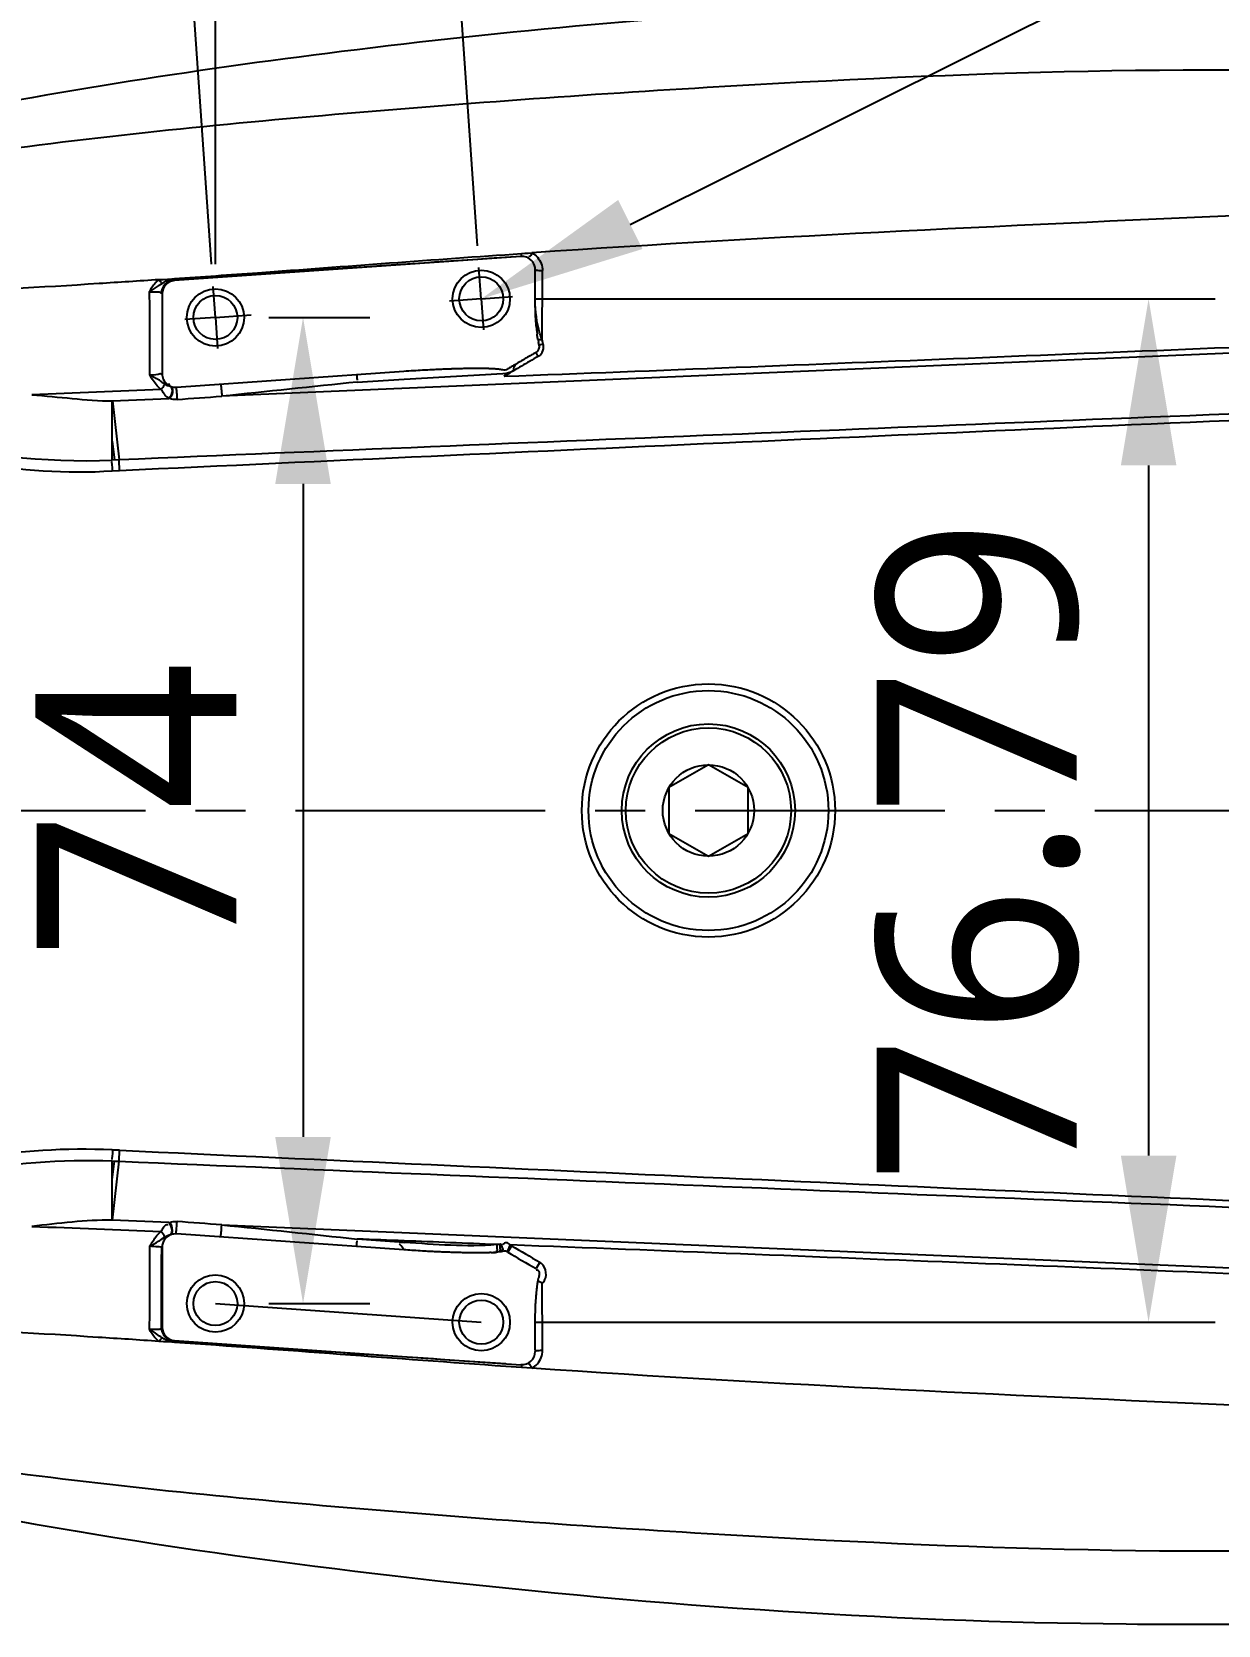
# Model space of a CAD drawing. Header units: millimetres. Extents: x 5828 to 6704, y 123 to 421.
# Drawn here: x 6396.36 to 6405.27, y 380.47 to 392.43 of the extents above; entities that cross this region are included whole.
import ezdxf
from ezdxf import colors
from ezdxf.entities.mleader import LeaderData, LeaderLine
from ezdxf.math import Vec2, Vec3

# ---------------------------------------------------------------- set-up
doc = ezdxf.new("R2010")
doc.units = ezdxf.units.MM
doc.linetypes.add('CENTER', pattern=[0.6, 0.375, -0.075, 0.075, -0.075])
for name, color, linetype in [('中心线', 7, 'Continuous'), ('外形图', 7, 'Continuous'), ('多重引线', 7, 'Continuous'), ('尺寸标注', 7, 'Continuous')]:
    doc.layers.add(name, color=color, linetype=linetype)
doc.styles.add('微软雅黑', font='msyh.ttc')
doc.dimstyles.new('尺寸标注_细节_1_10比例', dxfattribs={"dimtxt": 1.5, "dimasz": 1.25, "dimexe": 0.5, "dimexo": 0.4, "dimgap": 0.5, "dimtad": 1, "dimlfac": 10, "dimdsep": 46, "dimtxsty": '微软雅黑', "dimcen": 0.09, "dimadec": 0, "dimazin": 0, "dimtp": 0.01, "dimtm": 0.01, "dimtfac": 1, "dimtofl": 0, "dimtmove": 0, "dimatfit": 3, "dimfxl": 1, "dimtolj": 1, "dimarcsym": 0})

# ---------------------------------------------------------------- blocks, each defined once
blk = doc.blocks.new('*D769')
at = {"layer": 'Defpoints', "color": 0}
for p in [(6399.391, 395.345), (6399.735, 390.423), (6397.74, 390.284)]:
    blk.add_point(p, dxfattribs=at)
at = {"layer": '尺寸标注', "color": 0, "lineweight": -2}
for p, q in [((6399.707, 390.822), (6399.356, 395.844)), ((6400.638, 395.432), (6405.003, 395.737)), ((6397.712, 390.683), (6397.361, 395.704)), ((6396.149, 395.118), (6394.902, 395.031))]:
    blk.add_line(p, q, dxfattribs=at)
at = {"layer": '尺寸标注', "color": 0}
for points in [[(6400.624, 395.64), (6400.653, 395.224), (6399.391, 395.345)], [(6396.164, 394.91), (6396.135, 395.326), (6397.396, 395.205)]]:
    blk.add_solid(points, dxfattribs=at)
at = {"layer": '尺寸标注', "color": 0, "insert": (6403.355, 396.9), "char_height": 1.5, "attachment_point": 5, "rotation": 4, "style": '微软雅黑'}
blk.add_mtext('\\A1;\\A1;20', dxfattribs=at)
blk = doc.blocks.new('*D778')
at = {"layer": 'Defpoints', "color": 0}
for p in [(6397.74, 400.572), (6397.74, 390.284), (6392.34, 386.584)]:
    blk.add_point(p, dxfattribs=at)
at = {"layer": '尺寸标注', "color": 0, "lineweight": -2}
for p, q in [((6392.34, 386.984), (6392.34, 401.072)), ((6397.74, 390.684), (6397.74, 401.072)), ((6393.59, 400.572), (6396.49, 400.572))]:
    blk.add_line(p, q, dxfattribs=at)
at = {"layer": '尺寸标注', "color": 0}
for points in [[(6393.59, 400.781), (6393.59, 400.364), (6392.34, 400.572)], [(6396.49, 400.364), (6396.49, 400.781), (6397.74, 400.572)]]:
    blk.add_solid(points, dxfattribs=at)
at = {"layer": '尺寸标注', "color": 0, "insert": (6395.04, 401.835), "char_height": 1.5, "attachment_point": 5, "style": '微软雅黑'}
blk.add_mtext('\\A1;\\A1;54', dxfattribs=at)
blk = doc.blocks.new('*D779')
at = {"layer": 'Defpoints', "color": 0}
for p in [(6397.74, 390.284), (6397.74, 382.884), (6398.398, 382.884)]:
    blk.add_point(p, dxfattribs=at)
at = {"layer": '尺寸标注', "color": 0, "lineweight": -2}
for p, q in [((6398.14, 390.284), (6398.898, 390.284)), ((6398.398, 389.034), (6398.398, 384.134)), ((6398.14, 382.884), (6398.898, 382.884))]:
    blk.add_line(p, q, dxfattribs=at)
at = {"layer": '尺寸标注', "color": 0}
for points in [[(6398.606, 389.034), (6398.189, 389.034), (6398.398, 390.284)], [(6398.189, 384.134), (6398.606, 384.134), (6398.398, 382.884)]]:
    blk.add_solid(points, dxfattribs=at)
at = {"layer": '尺寸标注', "color": 0, "insert": (6397.148, 386.584), "char_height": 1.5, "attachment_point": 5, "rotation": 90, "style": '微软雅黑'}
blk.add_mtext('\\A1;\\A1;74', dxfattribs=at)
blk = doc.blocks.new('*D780')
at = {"layer": 'Defpoints', "color": 0}
for p in [(6399.735, 390.423), (6399.735, 382.744), (6404.743, 382.744)]:
    blk.add_point(p, dxfattribs=at)
at = {"layer": '尺寸标注', "color": 0, "lineweight": -2}
for p, q in [((6400.135, 390.423), (6405.243, 390.423)), ((6404.743, 389.173), (6404.743, 383.994)), ((6400.135, 382.744), (6405.243, 382.744))]:
    blk.add_line(p, q, dxfattribs=at)
at = {"layer": '尺寸标注', "color": 0}
for points in [[(6404.952, 389.173), (6404.535, 389.173), (6404.743, 390.423)], [(6404.535, 383.994), (6404.952, 383.994), (6404.743, 382.744)]]:
    blk.add_solid(points, dxfattribs=at)
at = {"layer": '尺寸标注', "color": 0, "insert": (6403.468, 386.279), "char_height": 1.5, "attachment_point": 5, "rotation": 90, "style": '微软雅黑'}
blk.add_mtext('\\A1;\\A1;76.79', dxfattribs=at)

msp = doc.modelspace()

# ---------------------------------------------------------------- linework, layer by layer
at = {"layer": '中心线', "linetype": 'CENTER', "ltscale": 5}
msp.add_line((6392.3402, 386.5837), (6445.3402, 386.5837), dxfattribs=at)
at = {"layer": '外形图', "color": 7, "linetype": 'Continuous'}
for p, q in [((6400.0333, 390.742), (6397.4332, 390.5602)), ((6400.0365, 390.7634), (6400.0612, 390.765)), ((6400.0612, 390.765), (6400.0873, 390.7668)), ((6400.0873, 390.7668), (6400.1147, 390.7687)), ((6400.1402, 390.416), (6400.1402, 390.6423)), ((6397.3163, 390.5672), (6397.3478, 390.5693)), ((6397.3478, 390.5693), (6397.4127, 390.5738)), ((6397.4111, 390.5661), (6397.4327, 390.5676)), ((6397.4127, 390.5737), (6397.4322, 390.5751)), ((6397.3348, 390.4605), (6397.3348, 390.4656)), ((6397.3402, 390.4605), (6397.3402, 389.8609)), ((6400.1949, 390.106), (6400.1926, 390.118)), ((6406.8709, 390.0804), (6397.7873, 389.6927)), ((6400.1629, 389.9911), (6400.1461, 390.0208)), ((6397.4472, 389.7612), (6399.1543, 389.8806)), ((6398.805, 389.7992), (6399.1578, 389.8198)), ((6399.1578, 389.8198), (6399.2006, 389.8223)), ((6399.8966, 389.8633), (6399.9222, 389.8649)), ((6399.908, 389.8419), (6399.9206, 389.8495)), ((6399.9081, 389.8419), (6399.9128, 389.85)), ((6399.9128, 389.85), (6399.9222, 389.8649)), ((6399.9421, 389.8624), (6399.9516, 389.8682)), ((6396.9667, 389.3552), (6396.9667, 389.6586)), ((6396.9673, 389.6587), (6397.3908, 389.6762)), ((6396.9673, 389.6587), (6397.0179, 389.2153)), ((6397.3962, 389.6743), (6397.3908, 389.676)), ((6396.9667, 389.3552), (6396.984, 389.2138)), ((6396.9667, 389.2131), (6396.9667, 389.3552)), ((6397.0179, 389.2153), (6396.9667, 389.2131)), ((6397.0217, 389.1328), (6397.0179, 389.2153)), ((6397.0217, 389.1324), (6396.9667, 389.1313)), ((6401.4402, 386.9267), (6401.1432, 386.7552)), ((6401.7373, 386.7552), (6401.4402, 386.9267)), ((6401.1432, 386.7552), (6401.1432, 386.4122)), ((6401.7373, 386.4122), (6401.7373, 386.7552)), ((6401.1432, 386.4122), (6401.4402, 386.2407)), ((6401.4402, 386.2407), (6401.7373, 386.4122)), ((6397.0217, 384.0352), (6396.9667, 384.0361)), ((6397.0178, 383.9518), (6397.0217, 384.0346)), ((6396.9667, 383.9544), (6396.984, 383.9536)), ((6396.9667, 383.8122), (6396.9667, 383.9543)), ((6396.9667, 383.8122), (6396.984, 383.9536)), ((6396.9671, 383.5091), (6397.0178, 383.9519)), ((6396.984, 383.9536), (6397.0178, 383.9518)), ((6396.9667, 383.5089), (6396.9667, 383.8122)), ((6397.3908, 383.4913), (6396.9671, 383.5091)), ((6397.3908, 383.4914), (6397.3962, 383.4931)), ((6397.7873, 383.4747), (6406.8709, 383.087)), ((6397.3402, 383.3065), (6397.3402, 382.7069)), ((6399.1543, 383.2869), (6397.4472, 383.4062)), ((6399.1182, 383.3457), (6398.805, 383.3682)), ((6399.9631, 383.3181), (6399.9342, 383.2701)), ((6399.1681, 383.2859), (6399.1543, 383.2869)), ((6399.8606, 383.2698), (6399.8522, 383.269)), ((6399.8774, 383.2719), (6399.8606, 383.2698)), ((6399.9342, 383.2701), (6399.9287, 383.2729)), ((6400.1738, 383.1955), (6400.1462, 383.1466)), ((6400.1696, 383.0893), (6400.1715, 383.102)), ((6397.3348, 382.7018), (6397.3348, 382.707)), ((6397.3506, 382.5979), (6397.3163, 382.6003)), ((6397.3828, 382.5957), (6397.3506, 382.5979)), ((6397.4127, 382.5937), (6397.3828, 382.5957)), ((6397.4276, 382.6002), (6397.4111, 382.6013)), ((6397.4322, 382.5923), (6397.4127, 382.5937)), ((6397.4327, 382.5998), (6397.4276, 382.6002)), ((6397.4332, 382.6072), (6400.0333, 382.4254)), ((6400.0365, 382.4041), (6399.9185, 382.4123)), ((6400.1147, 382.3987), (6400.0365, 382.4041))]:
    msp.add_line(p, q, dxfattribs=at)
at = {"layer": '外形图'}
for p, q in [((6399.7354, 390.4232), (6399.7181, 390.6574)), ((6397.7402, 390.2837), (6397.7239, 390.5149)), ((6399.7354, 390.4232), (6399.4965, 390.4067)), ((6399.7354, 390.4232), (6399.9703, 390.4409)), ((6399.7354, 390.4232), (6399.7525, 390.1914)), ((6397.7402, 390.2837), (6397.51, 390.2693)), ((6397.7402, 390.2837), (6398.0088, 390.3033)), ((6397.7402, 390.2837), (6397.7569, 390.0514)), ((6397.7402, 390.2837), (6397.7402, 390.2837)), ((6397.7402, 382.8837), (6399.7354, 382.7442))]:
    msp.add_line(p, q, dxfattribs=at)
at = {"layer": '外形图', "color": 7, "linetype": 'Continuous'}
for points in [[(6400.2005, 390.0827), (6400.1975, 390.0942), (6400.1949, 390.106)], [(6399.8735, 383.3269), (6399.8659, 383.3273), (6399.8586, 383.3266), (6399.8514, 383.3261)], [(6399.8848, 383.3315), (6399.8814, 383.3299), (6399.8775, 383.3283), (6399.8735, 383.3269)], [(6399.9631, 383.3181), (6399.9595, 383.3202), (6399.9558, 383.3221), (6399.9522, 383.3238)], [(6399.8949, 383.2754), (6399.8893, 383.274), (6399.8835, 383.2729), (6399.8774, 383.2719)], [(6399.9287, 383.2729), (6399.9179, 383.2763), (6399.9063, 383.2772), (6399.8949, 383.2754)], [(6400.1926, 383.0374), (6400.1819, 383.0424), (6400.1712, 383.047), (6400.1611, 383.0515)]]:
    msp.add_lwpolyline(points, dxfattribs=at)
for centre, radius in [((6399.7354, 390.4232), 0.215), ((6397.7402, 390.2837), 0.215), ((6399.7354, 390.4232), 0.165), ((6397.7402, 390.2837), 0.165), ((6401.4402, 386.5837), 0.95), ((6401.4402, 386.5837), 0.9), ((6401.4402, 386.5837), 0.65), ((6401.4402, 386.5837), 0.62), ((6401.4402, 386.5837), 0.343), ((6397.7402, 382.8837), 0.215), ((6397.7402, 382.8837), 0.165), ((6399.7354, 382.7442), 0.215), ((6399.7354, 382.7442), 0.165)]:
    msp.add_circle(centre, radius, dxfattribs=at)
for centre, radius, start, end in [((6400.0403, 390.6423), 0.1, 359.99754, 70.54777), ((6397.4402, 390.4605), 0.1, 94.06963, 180.00461), ((6316.2743, 2550.5023), 2162.2785, 272.2166695, 272.4012786), ((6401.8513, 390.3653), 1.7093, 185.24929, 185.8591), ((6401.4285, 390.3222), 1.2843, 185.87249, 187.32341), ((6404.612, 382.1129), 9.0817, 119.45484, 119.9752), ((6400.1216, 390.0643), 0.05, 299.46433, 16.01963), ((6400.7633, 390.225), 0.612, 190.16129, 190.54807), ((6400.7005, 390.2132), 0.5481, 190.5359, 191.35359), ((6400.1231, 390.0614), 0.0807, 299.52041, 319.95329), ((6400.6299, 390.1991), 0.4761, 191.36172, 192.08341), ((6400.5761, 390.1876), 0.4211, 192.08928, 192.60885), ((6399.9085, 389.9402), 0.05, 254.23694, 300.9822), ((6404.5289, 382.2448), 8.926, 120.79026, 120.98154), ((6404.5519, 382.1989), 8.9432, 120.76622, 120.95646), ((6398.6743, 393.6557), 3.9909, 288.75327, 289.05391), ((6404.8368, 381.7273), 9.5282, 120.49448, 120.78778), ((6404.7378, 381.8859), 9.3072, 119.9071, 120.76413), ((6404.8203, 381.7558), 9.4952, 120.2442, 120.49551), ((6404.6441, 382.0579), 9.1455, 119.97734, 120.24424), ((6404.6631, 382.017), 9.1564, 119.43806, 119.91083), ((6397.0738, 389.445), 0.4419, 55.21682, 57.19653), ((6397.4402, 389.8609), 0.1, 203.45248, 274.00648), ((6404.2767, 382.6571), 8.4087, 121.03058, 121.20128), ((6398.2678, 394.8553), 5.2575, 288.34102, 288.74429), ((6522.6602, -2300.3983), 2692.4642, 92.475466, 92.6745648), ((6522.6648, 3073.6679), 2692.5665, 267.3254386, 267.52453), ((6397.1444, 383.6155), 0.3139, 302.57834, 304.53907), ((6397.4402, 383.3065), 0.1, 109.45284, 180.00648), ((6394.4421, 263.9148), 119.533, 87.739467, 87.908287), ((6399.7888, 392.362), 9.0412, 265.74604, 266.00096), ((6391.6932, 194.6867), 188.8157, 87.523688, 87.734563), ((6316.6221, -1768.705), 2153.6416, 87.5983467, 87.7825212), ((6404.7426, 391.2922), 9.2967, 239.06234, 240.56517), ((6399.7587, 384.4502), 1.185, 272.51797, 273.60101), ((6399.7826, 384.0738), 0.8079, 273.58617, 274.94565), ((6404.7444, 391.2843), 9.3469, 239.02738, 240.53117), ((6400.418, 383.0181), 0.2584, 163.99445, 166.02584), ((6397.4402, 382.7069), 0.1, 180.06952, 266.00461), ((6395.544, 380.1459), 3.0623, 54.9519, 56.27721), ((6400.0403, 382.5251), 0.0999, 265.99187, 359.72631)]:
    msp.add_arc(centre, radius, start, end, dxfattribs=at)
for points, knots in [([(6409.8404, 392.272), (6408.6719, 392.5205), (6406.191, 392.7363), (6402.4604, 392.6635), (6398.7979, 392.3303), (6396.4291, 391.963), (6395.314, 391.73)], [0, 0, 0, 0, 0.2453234, 0.5083179, 0.7660528, 1, 1, 1, 1]), ([(6407.1467, 392.0975), (6405.2433, 392.1887), (6402.3358, 392.0869), (6398.4978, 391.8089), (6396.5626, 391.6077), (6395.6249, 391.467)], [0, 0, 0, 0, 0.4950067, 0.7537123, 1, 1, 1, 1]), ([(6407.2359, 391.133), (6406.713, 391.1072), (6404.3387, 390.9997), (6401.9638, 390.8948), (6400.1147, 390.7687)], [0, 0, 0, 0, 0.2202532, 1, 1, 1, 1]), ([(6397.4322, 390.5751), (6397.6403, 390.5894), (6398.5085, 390.6516), (6399.3763, 390.7179), (6400.0365, 390.7633)], [0, 0, 0, 0, 0.2397068, 1, 1, 1, 1]), ([(6400.0353, 390.7442), (6400.0371, 390.7451), (6400.0355, 390.7537), (6400.0366, 390.7589), (6400.0365, 390.7634)], [0, 0, 0, 0, 0.3074734, 1, 1, 1, 1]), ([(6400.1147, 390.7687), (6400.1102, 390.7595), (6400.1145, 390.7488), (6400.093, 390.7393), (6400.0935, 390.7411)], [0, 0, 0, 0, 0.8474335, 1, 1, 1, 1]), ([(6400.1411, 390.6433), (6400.1421, 390.6376), (6400.1683, 390.638), (6400.1824, 390.6353), (6400.1948, 390.6353)], [0, 0, 0, 0, 0.3181793, 1, 1, 1, 1]), ([(6397.3163, 390.5671), (6397.1665, 390.557), (6396.5823, 390.5183), (6395.9978, 390.4843), (6395.5629, 390.4649)], [0, 0, 0, 0, 0.2563836, 1, 1, 1, 1]), ([(6397.2441, 390.4745), (6397.2653, 390.477), (6397.2894, 390.4774), (6397.3335, 390.4751), (6397.3348, 390.4656)], [0, 0, 0, 0, 0.6905252, 1, 1, 1, 1]), ([(6397.3163, 390.5671), (6397.3113, 390.5633), (6397.3017, 390.5551), (6397.2929, 390.5461), (6397.2887, 390.5415)], [0, 0, 0, 0, 0.5033342, 1, 1, 1, 1]), ([(6397.3049, 390.5162), (6397.3106, 390.5202), (6397.3219, 390.5282), (6397.3335, 390.5357), (6397.3394, 390.5391)], [0, 0, 0, 0, 0.5022805, 1, 1, 1, 1]), ([(6397.3394, 390.5391), (6397.3361, 390.5428), (6397.3284, 390.5521), (6397.3208, 390.5615), (6397.3163, 390.5672)], [0, 0, 0, 0, 0.4054753, 1, 1, 1, 1]), ([(6397.342, 390.5022), (6397.3397, 390.4962), (6397.3361, 390.4842), (6397.3348, 390.4717), (6397.3348, 390.4656)], [0, 0, 0, 0, 0.5138463, 1, 1, 1, 1]), ([(6397.4278, 390.5653), (6397.4217, 390.5649), (6397.4093, 390.5627), (6397.3976, 390.5583), (6397.3918, 390.5555)], [0, 0, 0, 0, 0.4861494, 1, 1, 1, 1]), ([(6397.4111, 390.5661), (6397.4115, 390.5663), (6397.412, 390.5678), (6397.4122, 390.5689), (6397.4123, 390.5698)], [0, 0, 0, 0, 0.3196315, 1, 1, 1, 1]), ([(6397.4111, 390.5661), (6397.4153, 390.5662), (6397.4281, 390.5686), (6397.4223, 390.565), (6397.4215, 390.5649)], [0, 0, 0, 0, 0.8330251, 1, 1, 1, 1]), ([(6397.4123, 390.5698), (6397.4124, 390.5704), (6397.4126, 390.5717), (6397.4127, 390.573), (6397.4127, 390.5738)], [0, 0, 0, 0, 0.4566999, 1, 1, 1, 1]), ([(6400.1492, 390.2089), (6400.1489, 390.2112), (6400.1484, 390.2177), (6400.1474, 390.2296), (6400.1461, 390.2458), (6400.1448, 390.2659), (6400.1433, 390.2912), (6400.1419, 390.3237), (6400.1406, 390.366), (6400.1402, 390.3978), (6400.1402, 390.416)], [0, 0, 0, 0, 0.0326813, 0.0953443, 0.1724197, 0.2676777, 0.3872093, 0.5396115, 0.73733, 1, 1, 1, 1]), ([(6400.1609, 390.1171), (6400.1605, 390.1197), (6400.1591, 390.1274), (6400.157, 390.1412), (6400.1554, 390.1524), (6400.1546, 390.1585)], [0, 0, 0, 0, 0.1900134, 0.5629641, 1, 1, 1, 1]), ([(6400.1833, 390.1402), (6400.1819, 390.144), (6400.1793, 390.1516), (6400.1769, 390.1593), (6400.1757, 390.1632)], [0, 0, 0, 0, 0.4995915, 1, 1, 1, 1]), ([(6400.1926, 390.1179), (6400.1909, 390.1215), (6400.1876, 390.1289), (6400.1847, 390.1364), (6400.1833, 390.1402)], [0, 0, 0, 0, 0.4988714, 1, 1, 1, 1]), ([(6400.1696, 390.0781), (6400.1695, 390.0785), (6400.1685, 390.082), (6400.167, 390.0879), (6400.1657, 390.0934), (6400.1652, 390.0957)], [0, 0, 0, 0, 0.0683336, 0.5986659, 1, 1, 1, 1]), ([(6400.1926, 390.1179), (6400.1879, 390.1171), (6400.1792, 390.1159), (6400.1705, 390.1153), (6400.1665, 390.1153)], [0, 0, 0, 0, 0.546561, 1, 1, 1, 1]), ([(6400.2005, 390.0827), (6400.1938, 390.0808), (6400.1861, 390.0811), (6400.1706, 390.0748), (6400.1696, 390.0781)], [0, 0, 0, 0, 0.666553, 1, 1, 1, 1]), ([(6400.2034, 390.0606), (6400.2035, 390.0644), (6400.203, 390.0718), (6400.2015, 390.0792), (6400.2005, 390.0827)], [0, 0, 0, 0, 0.50352, 1, 1, 1, 1]), ([(6392.8793, 389.889), (6393.2267, 389.8546), (6394.5823, 389.5996), (6395.9358, 389.1676), (6396.9667, 389.2131)], [0, 0, 0, 0, 0.2527989, 1, 1, 1, 1]), ([(6399.1543, 389.8806), (6399.1792, 389.8823), (6399.2256, 389.8854), (6399.2906, 389.8893), (6399.3466, 389.8923), (6399.3953, 389.8947), (6399.4377, 389.8966), (6399.4748, 389.8981), (6399.5072, 389.8993), (6399.5358, 389.9002), (6399.5609, 389.9009), (6399.5832, 389.9015), (6399.6029, 389.9019), (6399.6203, 389.9023), (6399.6372, 389.9025), (6399.6582, 389.9028), (6399.6825, 389.903), (6399.7079, 389.9031), (6399.7295, 389.903), (6399.7479, 389.9028), (6399.7638, 389.9025), (6399.7775, 389.9022), (6399.7894, 389.9019), (6399.7998, 389.9015), (6399.8089, 389.9012), (6399.817, 389.9008), (6399.8239, 389.9004), (6399.8281, 389.9002), (6399.8299, 389.9001)], [0, 0, 0, 0, 0.1109664, 0.2062194, 0.2886147, 0.3601197, 0.4224154, 0.4768623, 0.5245958, 0.5665667, 0.6035712, 0.6362759, 0.6652493, 0.6909711, 0.7138508, 0.7401298, 0.7841479, 0.8213385, 0.8529498, 0.87997, 0.9031934, 0.9232643, 0.9407104, 0.9559644, 0.9693864, 0.9812762, 0.9918875, 1, 1, 1, 1]), ([(6399.8299, 389.9001), (6399.8302, 389.9001), (6399.8325, 389.8999), (6399.8366, 389.8997), (6399.8431, 389.8992), (6399.8507, 389.8986), (6399.8591, 389.8978), (6399.867, 389.897), (6399.8739, 389.8961), (6399.8799, 389.8952), (6399.8856, 389.8942), (6399.8905, 389.8932), (6399.8937, 389.8924), (6399.8949, 389.8921)], [0, 0, 0, 0, 0.0148003, 0.1042087, 0.1861628, 0.3164591, 0.452175, 0.5721353, 0.6777181, 0.7701013, 0.8503336, 0.9422814, 1, 1, 1, 1]), ([(6396.9667, 389.1313), (6396.6214, 389.1042), (6395.9245, 389.1708), (6394.9064, 389.3747), (6393.8986, 389.6326), (6393.2142, 389.7505), (6392.87, 389.7902)], [0, 0, 0, 0, 0.2498769, 0.4998568, 0.7499786, 1, 1, 1, 1]), ([(6397.2465, 389.8525), (6397.2677, 389.8552), (6397.291, 389.851), (6397.334, 389.8659), (6397.3371, 389.8576)], [0, 0, 0, 0, 0.7060353, 1, 1, 1, 1]), ([(6397.3325, 389.7421), (6397.3271, 389.7463), (6397.3168, 389.7555), (6397.3075, 389.7657), (6397.3031, 389.771)], [0, 0, 0, 0, 0.499356, 1, 1, 1, 1]), ([(6397.3259, 389.808), (6397.3316, 389.804), (6397.3429, 389.7958), (6397.3542, 389.7877), (6397.3601, 389.7838)], [0, 0, 0, 0, 0.4973061, 1, 1, 1, 1]), ([(6397.3601, 389.7838), (6397.3595, 389.7813), (6397.3514, 389.7664), (6397.3416, 389.753), (6397.3325, 389.7421)], [0, 0, 0, 0, 0.1515589, 1, 1, 1, 1]), ([(6397.3697, 389.7838), (6397.3737, 389.7824), (6397.3831, 389.7812), (6397.3924, 389.7832), (6397.3973, 389.7848)], [0, 0, 0, 0, 0.4511167, 1, 1, 1, 1]), ([(6397.4047, 389.7629), (6397.4088, 389.7614), (6397.4167, 389.7537), (6397.4184, 389.7433), (6397.4186, 389.7377)], [0, 0, 0, 0, 0.4420211, 1, 1, 1, 1]), ([(6397.4047, 389.7629), (6397.4082, 389.7614), (6397.4137, 389.7517), (6397.4148, 389.742), (6397.4147, 389.7359)], [0, 0, 0, 0, 0.3847009, 1, 1, 1, 1]), ([(6397.7797, 389.7821), (6397.7827, 389.781), (6397.7807, 389.766), (6397.7874, 389.7404), (6397.7875, 389.7115), (6397.7873, 389.6927)], [0, 0, 0, 0, 0.104509, 0.3719479, 1, 1, 1, 1]), ([(6398.7975, 389.855), (6398.8015, 389.8537), (6398.7998, 389.8335), (6398.8032, 389.8222), (6398.8032, 389.8118)], [0, 0, 0, 0, 0.2883366, 1, 1, 1, 1]), ([(6396.363, 389.7042), (6396.4639, 389.6939), (6396.665, 389.6778), (6396.8667, 389.6554), (6396.9673, 389.6587)], [0, 0, 0, 0, 0.5016484, 1, 1, 1, 1]), ([(6397.4445, 389.7583), (6397.4461, 389.7575), (6397.445, 389.7472), (6397.4473, 389.7407), (6397.4479, 389.7346)], [0, 0, 0, 0, 0.2288473, 1, 1, 1, 1]), ([(6397.4479, 389.7346), (6397.4497, 389.7162), (6397.4513, 389.6941), (6397.4521, 389.6719), (6397.4521, 389.6683)], [0, 0, 0, 0, 0.8370317, 1, 1, 1, 1]), ([(6396.9667, 389.1308), (6396.9665, 389.1455), (6396.9717, 389.1558), (6396.961, 389.2016), (6396.9669, 389.1971)], [0, 0, 0, 0, 0.6629998, 1, 1, 1, 1]), ([(6396.9667, 384.0369), (6396.6196, 384.0532), (6395.2284, 383.9544), (6393.9045, 383.4794), (6392.872, 383.3773)], [0, 0, 0, 0, 0.2509008, 1, 1, 1, 1]), ([(6396.9667, 384.0366), (6396.9665, 384.0219), (6396.9719, 384.0112), (6396.9607, 383.9662), (6396.9669, 383.9703)], [0, 0, 0, 0, 0.6628001, 1, 1, 1, 1]), ([(6392.425, 383.2516), (6393.5749, 383.271), (6395.0463, 383.8306), (6396.5834, 383.9709), (6396.9667, 383.9543)], [0, 0, 0, 0, 0.7498686, 1, 1, 1, 1]), ([(6397.4047, 383.4045), (6397.4097, 383.4063), (6397.4191, 383.4159), (6397.4189, 383.4284), (6397.4184, 383.4349)], [0, 0, 0, 0, 0.4508808, 1, 1, 1, 1]), ([(6397.4047, 383.4045), (6397.408, 383.406), (6397.4133, 383.4151), (6397.4147, 383.4243), (6397.4147, 383.4302)], [0, 0, 0, 0, 0.3813779, 1, 1, 1, 1]), ([(6397.4445, 383.4091), (6397.4466, 383.4103), (6397.4451, 383.4206), (6397.4474, 383.4272), (6397.4479, 383.4327)], [0, 0, 0, 0, 0.3035729, 1, 1, 1, 1]), ([(6397.7797, 383.3853), (6397.7831, 383.3871), (6397.7803, 383.4022), (6397.7871, 383.4286), (6397.7871, 383.4563), (6397.7873, 383.4747)], [0, 0, 0, 0, 0.1268741, 0.3861547, 1, 1, 1, 1]), ([(6397.3371, 383.3099), (6397.3362, 383.3075), (6397.3235, 383.3093), (6397.3163, 383.3083), (6397.3097, 383.3087)], [0, 0, 0, 0, 0.2802666, 1, 1, 1, 1]), ([(6398.7975, 383.3125), (6398.8016, 383.3137), (6398.7998, 383.334), (6398.8032, 383.3454), (6398.8032, 383.3558)], [0, 0, 0, 0, 0.2891364, 1, 1, 1, 1]), ([(6399.1343, 383.3159), (6399.1326, 383.3182), (6399.1286, 383.3231), (6399.1243, 383.3276), (6399.1219, 383.3299)], [0, 0, 0, 0, 0.4633933, 1, 1, 1, 1]), ([(6399.851, 383.3244), (6399.8523, 383.312), (6399.8526, 383.3044), (6399.8544, 383.2722), (6399.8525, 383.2811), (6399.8523, 383.2831)], [0, 0, 0, 0, 0.6957606, 0.883783, 1, 1, 1, 1]), ([(6399.8734, 383.3269), (6399.8745, 383.3147), (6399.875, 383.3077), (6399.8776, 383.2758), (6399.8767, 383.284), (6399.8765, 383.2858)], [0, 0, 0, 0, 0.702372, 0.8959297, 1, 1, 1, 1]), ([(6399.8848, 383.3315), (6399.8876, 383.3219), (6399.8879, 383.3081), (6399.8997, 383.2888), (6399.8953, 383.2847)], [0, 0, 0, 0, 0.6255718, 1, 1, 1, 1]), ([(6399.9522, 383.3238), (6399.9441, 383.3309), (6399.9281, 383.3486), (6399.9037, 383.3348), (6399.9004, 383.3258)], [0, 0, 0, 0, 0.5280354, 1, 1, 1, 1]), ([(6399.9518, 383.3241), (6399.9472, 383.3133), (6399.9445, 383.308), (6399.932, 383.2784), (6399.934, 383.2847), (6399.9345, 383.2857)], [0, 0, 0, 0, 0.7173078, 0.9290549, 1, 1, 1, 1]), ([(6399.8108, 383.2663), (6399.8102, 383.2663), (6399.8067, 383.2662), (6399.7997, 383.2659), (6399.7893, 383.2655), (6399.7775, 383.2652), (6399.7638, 383.2649), (6399.7479, 383.2646), (6399.7295, 383.2644), (6399.7079, 383.2644), (6399.6824, 383.2644), (6399.6582, 383.2646), (6399.6372, 383.2649), (6399.6204, 383.2652), (6399.6029, 383.2655), (6399.5832, 383.2659), (6399.5609, 383.2665), (6399.5358, 383.2672), (6399.5072, 383.2682), (6399.4748, 383.2693), (6399.4377, 383.2708), (6399.3953, 383.2727), (6399.3467, 383.2751), (6399.2906, 383.2782), (6399.2302, 383.2818), (6399.1884, 383.2845), (6399.1681, 383.2859)], [0, 0, 0, 0, 0.0023839, 0.0164941, 0.0325306, 0.0508719, 0.0719732, 0.0963891, 0.1247974, 0.1580334, 0.1971364, 0.243419, 0.2710085, 0.295061, 0.3221016, 0.3525605, 0.3869423, 0.4258445, 0.4699683, 0.5201505, 0.5773911, 0.6428836, 0.7180594, 0.8046826, 0.9048337, 1, 1, 1, 1]), ([(6399.8524, 383.269), (6399.8518, 383.2689), (6399.8483, 383.2686), (6399.8431, 383.2682), (6399.8365, 383.2678), (6399.8315, 383.2674), (6399.8283, 383.2673), (6399.827, 383.2672)], [0, 0, 0, 0, 0.07205, 0.4078789, 0.6192036, 0.8497532, 1, 1, 1, 1]), ([(6399.8953, 383.2847), (6399.895, 383.2844), (6399.8932, 383.287), (6399.8928, 383.2882), (6399.8921, 383.2896)], [0, 0, 0, 0, 0.2323717, 1, 1, 1, 1]), ([(6390.4686, 383.0714), (6391.6647, 382.4185), (6394.5386, 381.4894), (6399.2921, 380.7433), (6403.6559, 380.4329), (6407.2528, 380.5074), (6409.0099, 380.7188), (6409.8404, 380.8954)], [0, 0, 0, 0, 0.2072392, 0.4531528, 0.7318985, 0.8708819, 1, 1, 1, 1]), ([(6400.1402, 382.7515), (6400.1402, 382.7696), (6400.1406, 382.8014), (6400.1419, 382.8438), (6400.1433, 382.8762), (6400.1448, 382.9016), (6400.1461, 382.9217), (6400.1474, 382.938), (6400.1485, 382.9515), (6400.1498, 382.9659), (6400.1517, 382.9843), (6400.1541, 383.0055), (6400.1569, 383.0257), (6400.1593, 383.0413), (6400.1614, 383.0533), (6400.1633, 383.0628), (6400.1644, 383.0683), (6400.165, 383.0708)], [0, 0, 0, 0, 0.1697194, 0.2975484, 0.3961283, 0.4734738, 0.5351509, 0.5849661, 0.6258223, 0.6623241, 0.7195539, 0.7991015, 0.8620934, 0.9098991, 0.9468326, 0.9762308, 1, 1, 1, 1]), ([(6400.1721, 383.102), (6400.1729, 383.1098), (6400.1739, 383.1277), (6400.1554, 383.1348), (6400.148, 383.1338)], [0, 0, 0, 0, 0.5116359, 1, 1, 1, 1]), ([(6400.165, 383.0708), (6400.165, 383.0708), (6400.1655, 383.0733), (6400.1663, 383.0765), (6400.1671, 383.0797), (6400.1672, 383.0805)], [0, 0, 0, 0, 0.00923, 0.7718107, 1, 1, 1, 1]), ([(6400.1926, 383.0374), (6400.1968, 383.0411), (6400.2045, 383.0492), (6400.2106, 383.0586), (6400.2133, 383.0635)], [0, 0, 0, 0, 0.497774, 1, 1, 1, 1]), ([(6400.1411, 382.5246), (6400.141, 382.5497), (6400.1408, 382.6), (6400.1405, 382.6757), (6400.1403, 382.7262), (6400.1402, 382.7515)], [0, 0, 0, 0, 0.3316021, 0.6656582, 1, 1, 1, 1]), ([(6397.3163, 382.6003), (6397.1646, 382.6106), (6396.5803, 382.6492), (6395.9957, 382.6832), (6395.5626, 382.7026)], [0, 0, 0, 0, 0.2596135, 1, 1, 1, 1]), ([(6397.2441, 382.6929), (6397.2655, 382.6904), (6397.2896, 382.6898), (6397.3336, 382.6926), (6397.3348, 382.7018)], [0, 0, 0, 0, 0.6983401, 1, 1, 1, 1]), ([(6397.3163, 382.6003), (6397.3114, 382.6039), (6397.3021, 382.6117), (6397.2936, 382.6204), (6397.2895, 382.6248)], [0, 0, 0, 0, 0.4993185, 1, 1, 1, 1]), ([(6397.3394, 382.6283), (6397.3361, 382.6247), (6397.3284, 382.6153), (6397.3208, 382.6059), (6397.3163, 382.6003)], [0, 0, 0, 0, 0.4055592, 1, 1, 1, 1]), ([(6397.3348, 382.7018), (6397.3348, 382.6958), (6397.3361, 382.6833), (6397.3397, 382.6712), (6397.342, 382.6652)], [0, 0, 0, 0, 0.486151, 1, 1, 1, 1]), ([(6397.3918, 382.6119), (6397.395, 382.6104), (6397.4017, 382.6076), (6397.4086, 382.6055), (6397.412, 382.6046)], [0, 0, 0, 0, 0.5058075, 1, 1, 1, 1]), ([(6397.4111, 382.6013), (6397.4151, 382.6013), (6397.4202, 382.602), (6397.4266, 382.601), (6397.4278, 382.6021)], [0, 0, 0, 0, 0.7149495, 1, 1, 1, 1]), ([(6397.4111, 382.6013), (6397.4115, 382.6011), (6397.412, 382.5997), (6397.4122, 382.5985), (6397.4123, 382.5976)], [0, 0, 0, 0, 0.3182762, 1, 1, 1, 1]), ([(6397.412, 382.6046), (6397.4147, 382.604), (6397.4199, 382.6029), (6397.4252, 382.6023), (6397.4278, 382.6021)], [0, 0, 0, 0, 0.5080775, 1, 1, 1, 1]), ([(6397.4123, 382.5976), (6397.4124, 382.597), (6397.4126, 382.5957), (6397.4127, 382.5944), (6397.4127, 382.5937)], [0, 0, 0, 0, 0.4566397, 1, 1, 1, 1]), ([(6400.1948, 382.5321), (6400.1824, 382.5322), (6400.1683, 382.5294), (6400.1421, 382.5299), (6400.1411, 382.5241)], [0, 0, 0, 0, 0.6818208, 1, 1, 1, 1]), ([(6400.0353, 382.4232), (6400.037, 382.4224), (6400.0355, 382.4138), (6400.0366, 382.4086), (6400.0365, 382.4041)], [0, 0, 0, 0, 0.2938304, 1, 1, 1, 1]), ([(6400.0879, 382.4346), (6400.0913, 382.4353), (6400.1014, 382.4227), (6400.1062, 382.413), (6400.1095, 382.4044)], [0, 0, 0, 0, 0.2697887, 1, 1, 1, 1]), ([(6407.2358, 382.0344), (6406.7084, 382.0605), (6404.3341, 382.1678), (6401.9593, 382.2729), (6400.1148, 382.3988)], [0, 0, 0, 0, 0.2221461, 1, 1, 1, 1]), ([(6395.6249, 381.7004), (6396.5626, 381.5597), (6398.4978, 381.3585), (6402.3358, 381.0805), (6405.2433, 380.9787), (6407.1467, 381.0699)], [0, 0, 0, 0, 0.2462878, 0.5049933, 1, 1, 1, 1])]:
    msp.add_open_spline(points, degree=3, knots=knots, dxfattribs=at)
for points in [[(6397.4327, 390.5676), (6398.3003, 390.6264), (6399.1678, 390.6851), (6400.0353, 390.7442)], [(6400.0736, 390.7366), (6400.0607, 390.7411), (6400.0468, 390.743), (6400.0333, 390.742)], [(6400.1147, 390.7687), (6400.1308, 390.7603), (6400.1455, 390.7488), (6400.1575, 390.7352)], [(6400.1575, 390.7352), (6400.1809, 390.7085), (6400.1948, 390.6709), (6400.1948, 390.6353)], [(6400.1926, 390.118), (6400.1932, 390.2905), (6400.194, 390.4629), (6400.1948, 390.6353)], [(6397.2887, 390.5415), (6397.2707, 390.5216), (6397.2563, 390.4984), (6397.2441, 390.4745)], [(6397.2441, 390.4745), (6397.2647, 390.4878), (6397.2848, 390.5021), (6397.3049, 390.5162)], [(6397.3394, 390.5391), (6397.3587, 390.5519), (6397.3841, 390.5686), (6397.4055, 390.5599)], [(6397.3918, 390.5555), (6397.3698, 390.545), (6397.351, 390.5248), (6397.342, 390.5022)], [(6397.2441, 390.4745), (6397.245, 390.2672), (6397.2458, 390.0598), (6397.2465, 389.8525)], [(6400.1757, 390.1632), (6400.1507, 390.2445), (6400.1403, 390.3308), (6400.1402, 390.4159)], [(6400.1849, 390.0094), (6400.1966, 390.0233), (6400.2033, 390.0425), (6400.2034, 390.0606)], [(6399.9771, 389.8834), (6399.9802, 389.9023), (6399.9831, 389.9265), (6399.9996, 389.9362)], [(6397.3031, 389.771), (6397.2817, 389.7962), (6397.2648, 389.825), (6397.2465, 389.8525)], [(6397.2465, 389.8525), (6397.2693, 389.8417), (6397.292, 389.8302), (6397.3132, 389.8165)], [(6397.3402, 389.8609), (6397.3402, 389.8474), (6397.3431, 389.8337), (6397.3485, 389.8211)], [(6397.4047, 389.7629), (6397.3889, 389.7676), (6397.3738, 389.7748), (6397.3601, 389.7838)], [(6398.805, 389.7992), (6398.4658, 389.7638), (6398.1267, 389.7269), (6397.7873, 389.6927)], [(6399.2006, 389.8223), (6399.4326, 389.8359), (6399.6646, 389.8496), (6399.8966, 389.8633)], [(6397.3325, 389.7421), (6397.0093, 389.7295), (6396.6861, 389.7169), (6396.3629, 389.7042)], [(6397.3908, 389.676), (6397.3683, 389.692), (6397.3474, 389.7144), (6397.339, 389.7406)], [(6397.4147, 389.7359), (6397.4141, 389.7144), (6397.4064, 389.6908), (6397.3908, 389.676)], [(6397.4186, 389.7377), (6397.4193, 389.7153), (6397.4118, 389.6904), (6397.3962, 389.6743)], [(6397.4521, 389.6683), (6397.4334, 389.667), (6397.4142, 389.669), (6397.3962, 389.6743)], [(6397.4521, 389.6683), (6397.5638, 389.6767), (6397.6756, 389.6843), (6397.7873, 389.6927)], [(6406.3661, 389.6002), (6403.25, 389.4734), (6400.1339, 389.3455), (6397.0179, 389.2153)], [(6397.0178, 383.9519), (6400.1339, 383.8203), (6403.2501, 383.6932), (6406.3663, 383.5667)], [(6396.3626, 383.4632), (6396.6859, 383.4505), (6397.0092, 383.4379), (6397.3325, 383.4253)], [(6396.9667, 383.5088), (6396.7649, 383.5132), (6396.5637, 383.4837), (6396.363, 383.4632)], [(6397.3016, 383.3942), (6397.3109, 383.4054), (6397.3212, 383.416), (6397.3325, 383.4253)], [(6397.3325, 383.4253), (6397.345, 383.4461), (6397.3611, 383.4819), (6397.3847, 383.4762)], [(6397.3601, 383.3837), (6397.3564, 383.3999), (6397.3432, 383.4125), (6397.3325, 383.4253)], [(6397.4147, 383.4302), (6397.4146, 383.4521), (6397.4067, 383.4763), (6397.3908, 383.4914)], [(6397.3962, 383.4931), (6397.4142, 383.4984), (6397.4334, 383.5005), (6397.4521, 383.4991)], [(6397.4184, 383.4349), (6397.4167, 383.4556), (6397.4106, 383.4782), (6397.3962, 383.4931)], [(6397.4479, 383.4327), (6397.4501, 383.4548), (6397.4518, 383.4769), (6397.4521, 383.4991)], [(6397.7873, 383.4747), (6397.6756, 383.4831), (6397.5638, 383.4908), (6397.4521, 383.4991)], [(6397.7873, 383.4747), (6398.1267, 383.4406), (6398.4658, 383.4036), (6398.805, 383.3682)], [(6397.2465, 383.3151), (6397.2458, 383.1077), (6397.245, 382.9003), (6397.2441, 382.6929)], [(6397.2465, 383.3151), (6397.264, 383.342), (6397.2809, 383.3696), (6397.3016, 383.3942)], [(6397.2465, 383.3151), (6397.2697, 383.3252), (6397.2921, 383.3373), (6397.3134, 383.351)], [(6397.3097, 383.3087), (6397.2885, 383.3099), (6397.2675, 383.3122), (6397.2465, 383.3151)], [(6397.3224, 383.3569), (6397.3351, 383.3657), (6397.347, 383.3754), (6397.3601, 383.3837)], [(6397.3348, 382.707), (6397.3357, 382.9079), (6397.3364, 383.1089), (6397.3371, 383.3099)], [(6397.3601, 383.3837), (6397.3738, 383.3926), (6397.3889, 383.3998), (6397.4047, 383.4045)], [(6397.4472, 383.4062), (6397.4337, 383.4072), (6397.4198, 383.4053), (6397.4069, 383.4008)], [(6399.1681, 383.2859), (6399.1531, 383.287), (6399.1434, 383.3039), (6399.1343, 383.3159)], [(6399.8513, 383.3261), (6399.6211, 383.3062), (6399.3888, 383.3267), (6399.1583, 383.3428)], [(6400.2133, 383.0635), (6400.2352, 383.1039), (6400.2138, 383.173), (6400.1738, 383.1955)], [(6400.1948, 382.5321), (6400.194, 382.7005), (6400.1933, 382.869), (6400.1926, 383.0374)], [(6397.2895, 382.6248), (6397.2711, 382.645), (6397.2567, 382.6688), (6397.2441, 382.6929)], [(6397.3394, 382.6283), (6397.3267, 382.6359), (6397.3146, 382.6444), (6397.3025, 382.6529)], [(6397.3394, 382.6283), (6397.3586, 382.6168), (6397.3829, 382.5989), (6397.4032, 382.608)], [(6397.342, 382.6652), (6397.351, 382.6426), (6397.3698, 382.6224), (6397.3918, 382.6119)], [(6399.9185, 382.4123), (6399.0896, 382.47), (6398.2611, 382.5352), (6397.4322, 382.5923)], [(6399.9199, 382.4311), (6399.0908, 382.4876), (6398.2618, 382.5438), (6397.4327, 382.5998)], [(6400.1569, 382.4316), (6400.1808, 382.4582), (6400.1941, 382.4963), (6400.1948, 382.5321)], [(6400.1148, 382.3988), (6400.1305, 382.4072), (6400.145, 382.4184), (6400.1569, 382.4316)]]:
    msp.add_open_spline(points, degree=3, dxfattribs=at)

# ---------------------------------------------------------------- dimensions: what is measured, and where the dimension line sits
at = {"layer": '尺寸标注'}
dim = msp.add_linear_dim(base=(6397.7402, 400.5723), p1=(6392.3402, 386.5837), p2=(6397.7402, 390.2837), text='\\A1;54', dimstyle='尺寸标注_细节_1_10比例', override={"dimtxt": 1.5, "dimasz": 1.25, "dimtxsty": '微软雅黑'}, dxfattribs=at)
dim.commit()
dim.dimension.update_dxf_attribs({"geometry": '*D778', "text_midpoint": (6395.0402, 400.5723), "dimtype": 160})
for base, p1, p2, angle, text, picture, middle, dimtype in [((6399.3912, 395.345), (6397.7402, 390.2837), (6399.7354, 390.4232), 4, '\\A1;20', '*D769', (6403.4441, 395.6284), 161), ((6404.7433, 382.7442), (6399.7354, 390.4232), (6399.7354, 382.7442), 90, '\\A1;<>', '*D780', (6404.7433, 386.2788), 160), ((6398.3976, 382.8837), (6397.7402, 390.2837), (6397.7402, 382.8837), 90, '\\A1;74', '*D779', (6398.3976, 386.5837), 160)]:
    dim = msp.add_linear_dim(base=base, p1=p1, p2=p2, angle=angle, text=text, dimstyle='尺寸标注_细节_1_10比例', override={"dimtxt": 1.5, "dimasz": 1.25, "dimtxsty": '微软雅黑'}, dxfattribs=at)
    dim.commit()
    dim.dimension.update_dxf_attribs({"geometry": picture, "text_midpoint": middle, "dimtype": dimtype})

# ---------------------------------------------------------------- leaders
at = {"layer": '多重引线'}
ml = msp.add_multileader_mtext('Standard', dxfattribs=at)
ml.set_content('4{\\A1;\\fSource Han Sans CN Regular|b0|i0|c0|p34;×M4 Depth 8}', style='微软雅黑')
ml.set_leader_properties()
ml.build(insert=Vec2(0, 0))
ml.multileader.update_dxf_attribs({"has_dogleg": 0, "text_left_attachment_type": 5, "text_right_attachment_type": 5, "dogleg_length": 0.2, "arrow_head_size": 1.25})
ctx = ml.context
ctx.base_point, ctx.char_height, ctx.arrow_head_size, ctx.landing_gap_size, ctx.plane_origin = Vec3(6410.1872, 395.638), 1.5, 1.25, 0.1, Vec3(6399.7354, 390.4232)
ctx.left_attachment, ctx.right_attachment = 5, 5
notes = []
notes.append((ctx, [(0, (1, 1, 0), (6409.9872, 395.638), (1, 0), 0.2, [(0, [(6399.7354, 390.4232)], 0, [])])]))
ctx.mtext.insert, ctx.mtext.flow_direction = Vec3(6410.2872, 397.7356), 5
for ctx, leaders in notes:
    for number, flags, end, landing, length, lines in leaders:
        leader = LeaderData()
        leader.index, (leader.has_last_leader_line, leader.has_dogleg_vector, leader.attachment_direction) = number, flags
        leader.last_leader_point, leader.dogleg_vector, leader.dogleg_length = Vec3(end), Vec3(landing), length
        for number, points, colour, breaks in lines:
            line = LeaderLine()
            line.index, line.vertices, line.color, line.breaks = number, Vec3.list(points), colors.encode_raw_color(colour), breaks
            leader.lines.append(line)
        ctx.leaders.append(leader)

doc.saveas('drawing.dxf')
